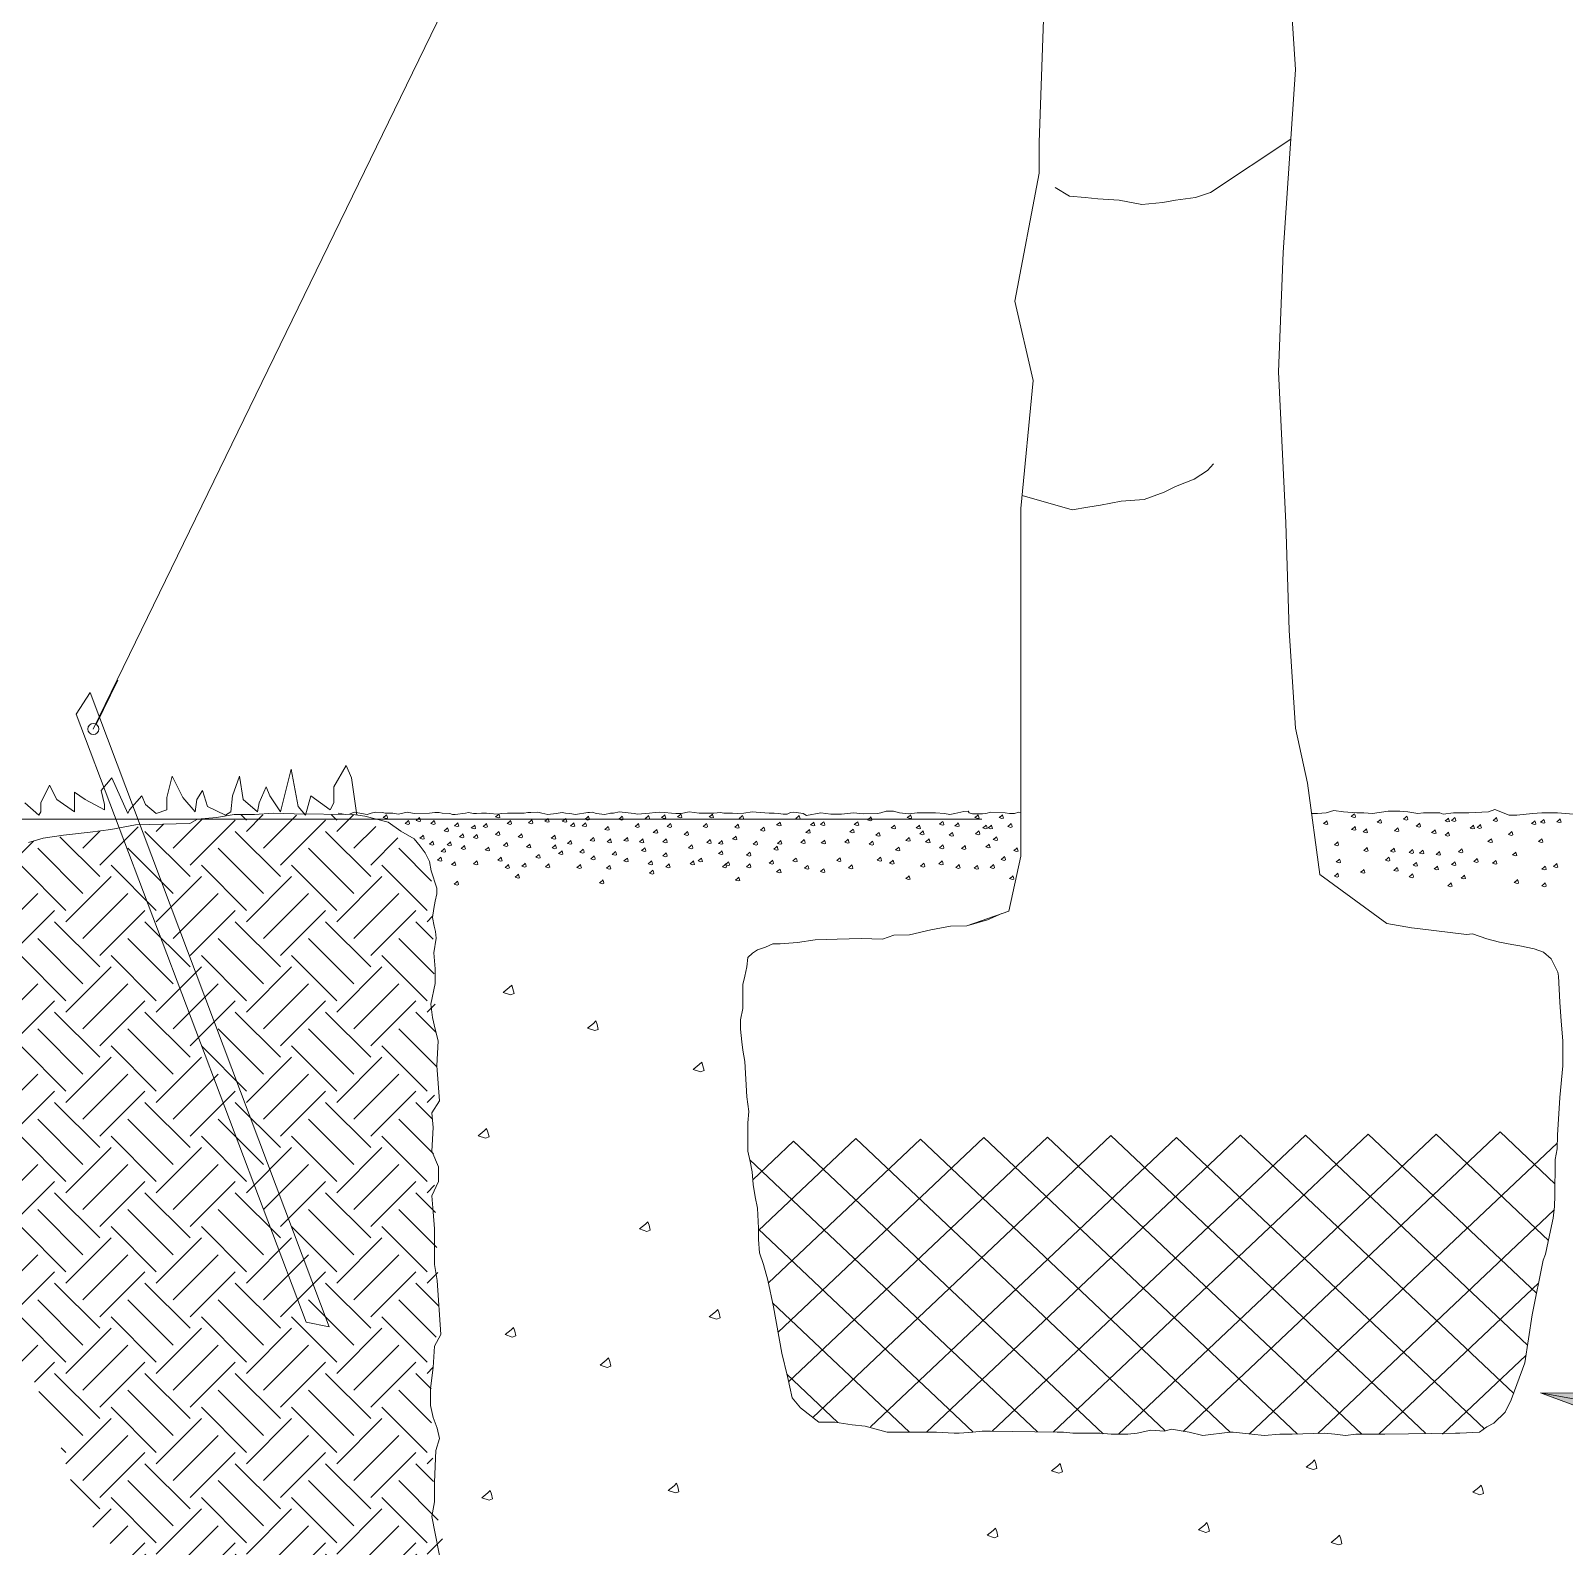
# Model space of a CAD drawing. Header units: millimetres. Extents: x 5357 to 259384, y -16348 to 109893.
# Drawn here: x 251663 to 253406, y 8858 to 10580 of the extents above; entities that cross this region are included whole.
import ezdxf

# ---------------------------------------------------------------- set-up
doc = ezdxf.new("R2010")
doc.units = ezdxf.units.MM
for name, color, linetype, lineweight in [('0_LA_DIMS', 250, 'Continuous', 18), ('G-ANNO-TEXT-1', 7, 'Continuous', 9), ('LSA', 250, 'Continuous', 18)]:
    doc.layers.add(name, color=color, linetype=linetype, lineweight=lineweight)

# ---------------------------------------------------------------- blocks, each defined once
blk = doc.blocks.new('CAY XANH_CHI TIET TRONG CAY 2_dwg-2201643-CẢNH QUAN_CHI TIẾT TRỒNG CÂY')
at = {"layer": 'LSA'}
h = blk.add_hatch(dxfattribs=at)
h.set_pattern_fill('FP_62', color=256, style=0, pattern_type=2)
h.set_pattern_definition([(45, (-2203349.3, -351054.77), (0, 102.6719046), [72.6, -72.6]), (45, (-2203368.55, -351035.52), (0, 102.6719046), [72.6, -72.6]), (45, (-2203387.8, -351016.27), (0, 102.6719046), [72.6, -72.6]), (135, (-2203387.8, -351003.436), (-102.6719046, 7e-15), [72.6, -72.6]), (135, (-2203368.55, -350984.185), (-102.6719046, 7e-15), [72.6, -72.6]), (135, (-2203349.3, -350964.934), (-102.6719046, 7e-15), [72.6, -72.6])])
h.paths.add_polyline_path([(8015.4, 8615.5), (8050.9, 8620.6), (8078.5, 8673.5), (8059, 8699.7), (8034.2, 8747.7), (8011, 8789.7), (7985.5, 8908.1), (7981, 9027.3), (7990.7, 9129.2), (7983.2, 9342.1), (7988.2, 9403.8), (7982, 9625.4), (7945.2, 9662.2), (7893, 9689.2), (7838.8, 9688.5), (7757.7, 9689.2), (7676.7, 9678.3), (7594.1, 9669.2), (7532.3, 9660), (7490.5, 9650.8), (7391.2, 9647.5), (7337.4, 9651.5), (7159.6, 9648.8), (6952.2, 9629.9), (6781.4, 9589.9), (6713, 9576.8), (6492.3, 9559.3), (6537.4, 9524.3), (6727.9, 9519.2), (6885.3, 9521.8), (7063.1, 9483.7), (7078.3, 9435.5), (7126.6, 9354.2), (7228.2, 9313.6), (7338.9, 9289.8), (7408.5, 9247.6), (7411, 9184.2), (7477, 9097.8), (7525.3, 9057.2), (7555.7, 8988.7), (7583.7, 8892.2), (7682.7, 8798.3), (7791.9, 8745), (7911.3, 8658.7), (8011, 8617.3)])
at = {"layer": '0_LA_DIMS'}
blk.add_line((8608, 9684), (6646.8, 9684), dxfattribs=at)
at = {"layer": 'LSA'}
for p, q in [((8686.7, 12024), (7597.7, 9786.5)), ((7625.7, 9842.2), (7600.9, 9791.8)), ((8393.9, 9318.2), (8347.5, 9274.3)), ((9262.1, 9316), (8912, 8985)), ((8671.1, 8987.6), (8344.1, 9296.7)), ((9258.4, 9239.6), (8990, 8985.9)), ((8597.9, 8987.5), (8353.9, 9218.2)), ((9240.9, 9156.7), (9059.2, 8984.9)), ((8525.5, 8987.4), (8370, 9134.4)), ((9226.6, 9074.6), (9131.7, 8984.9)), ((8444.2, 8998.3), (8386.2, 9053.1))]:
    blk.add_line(p, q, dxfattribs=at)
at = {"layer": 'LSA', "flags": 128}
for points in [[(8680.1, 10647.1), (8673.1, 10453), (8673.1, 10418.3), (8645.4, 10272.7), (8666.2, 10182.6), (8652.3, 10037), (8652.3, 9815.2), (8652.3, 9641.9), (8638.5, 9579.5), (8591, 9562.7)], [(8630.7, 9576.7), (8614.3, 9569.8), (8591, 9562.7), (8572.3, 9562.5), (8549.8, 9558.2), (8525.7, 9552.7), (8508, 9552.3), (8494.9, 9547.7), (8470.8, 9548.6), (8443.3, 9547.8), (8418.4, 9546.9), (8398.5, 9543.8), (8378.8, 9542.2), (8370.3, 9542.5), (8362.1, 9538.7), (8352.8, 9535.7), (8347.1, 9531.9), (8342, 9526.9), (8340.8, 9516.2), (8338.5, 9505.6), (8336.1, 9496.1), (8336.1, 9484.3), (8336.1, 9468.9), (8333.7, 9455.9), (8333.7, 9445.3), (8334.9, 9431.1), (8336.1, 9421.6), (8338.5, 9408.6), (8340.8, 9368.4), (8343.2, 9351.8), (8342, 9338.8), (8342, 9323.4), (8342, 9306.9), (8344.4, 9295.1), (8346.8, 9283.2), (8347.9, 9269), (8350.3, 9254.8), (8352.7, 9241.8), (8353.9, 9219.4), (8353.9, 9206.4), (8355, 9191), (8359.8, 9178), (8364.5, 9160.2), (8371, 9129.8), (8380.5, 9077.1), (8386.8, 9050.7), (8392.1, 9026.4), (8401.6, 9014.9), (8422.7, 8998.9), (8440.8, 8998.9), (8460.4, 8995.6), (8475.2, 8994), (8500.3, 8987.4), (8556.2, 8987.3), (8576.4, 8986.1), (8582.3, 8986.1), (8597.7, 8987.3), (8608.3, 8988.5), (8617.8, 8988.5), (8693.5, 8987.3), (8700.6, 8987.3), (8711.3, 8986.1), (8720.7, 8986.1), (8731.4, 8986.1), (8742, 8986.1), (8755, 8984.9), (8774, 8984.9), (8784.6, 8986.1), (8800, 8989.7), (8815.4, 8988.5), (8823.7, 8990.8), (8843.8, 8987.3), (8859.2, 8983.7), (8889.9, 8987.3), (8893.5, 8987.3), (8914.8, 8984.9), (8929, 8983.7), (8946.7, 8984.9), (8960.9, 8984.9), (8997.6, 8986.1), (9009.4, 8984.9), (9021.3, 8983.7), (9033.1, 8984.9), (9053.2, 8984.9), (9066.2, 8984.9), (9146.6, 8986.1), (9151.4, 8986.1), (9173.8, 8987.3), (9182.2, 8993.4), (9190, 8997.7), (9203, 9010.1), (9209.9, 9024.2), (9216.2, 9041.5), (9225.2, 9066.2), (9233.8, 9120.8), (9246, 9182.7), (9248.9, 9189.6), (9253.4, 9211.1), (9257.4, 9230.5), (9258.9, 9244), (9259.4, 9256.5), (9259.4, 9269), (9259.9, 9282.4), (9259.9, 9297.4), (9261.9, 9309.4), (9262.4, 9324.8), (9264.9, 9367.7), (9268.4, 9403.9), (9268.4, 9416.9), (9268.4, 9432.2), (9266.6, 9454.6), (9264.9, 9476), (9263.7, 9505.6), (9262.9, 9510.3), (9255.4, 9525.5), (9246.5, 9532.8), (9235.8, 9536.7), (9219.5, 9540), (9210.5, 9541.6), (9196.6, 9544.1), (9181.9, 9548.1), (9165.6, 9553.9), (9159, 9553), (9106.2, 9559.6), (9096.4, 9560.4), (9068.4, 9565.6), (8992.2, 9621.1), (8978.3, 9725.1), (8964.4, 9787.5), (8957.5, 9898.4), (8953.5, 10020.8), (8945.1, 10192.6), (8950.5, 10328.2), (8964.4, 10536.2), (8957.5, 10647.1)], [(8691.3, 10402), (8707.7, 10392.3), (8725.4, 10390.7), (8739.9, 10389.1), (8764.1, 10387.5), (8789.8, 10382.7), (8813.7, 10384.9), (8828, 10387.7), (8850.7, 10390.6), (8867.8, 10396.3), (8959.1, 10457.1)], [(8653.7, 10051.8), (8710.8, 10035.8), (8728.4, 10038.7), (8742.8, 10040.9), (8766.5, 10045.5), (8792.6, 10047.4), (8815.2, 10055.6), (8828.2, 10062), (8849.5, 10070.6), (8864.6, 10080.4), (8871.4, 10088.1)], [(7897.4, 9688.5), (7891.3, 9730.9), (7885.3, 9745), (7871.1, 9720.8), (7871.1, 9702.6), (7867.1, 9694.5), (7844.9, 9710.7), (7838.8, 9688.5), (7830.7, 9698.6), (7822.7, 9740.9), (7816.6, 9716.7), (7810.5, 9692.5), (7798.4, 9710.7), (7794.4, 9720.8), (7786.3, 9702.6), (7784.3, 9692.5), (7768.1, 9706.6), (7764.1, 9732.9), (7756, 9710.7), (7754, 9692.5), (7747.9, 9688.5), (7727.7, 9698.6), (7721.7, 9716.7), (7715.6, 9706.6), (7713.6, 9692.5), (7699.5, 9708.6), (7687.3, 9732.9), (7681.3, 9708.6), (7681.3, 9694.5), (7669.2, 9690.5), (7657.1, 9700.6), (7653, 9710.7), (7638.9, 9694.5), (7636.9, 9690.5), (7618.7, 9730.9), (7606.6, 9716.7), (7610.6, 9700.6), (7610.6, 9694.5), (7588.4, 9706.6), (7576.3, 9714.7), (7576.3, 9692.5), (7556.1, 9706.6), (7548, 9722.8), (7537.9, 9702.6), (7537.9, 9692.5), (7535.9, 9688.5), (7519.7, 9702.6)], [(8982.9, 9690.5), (8989.6, 9690.5), (8999.4, 9691.4), (9008.3, 9694), (9019.1, 9692.3), (9034.2, 9691.4), (9042.2, 9691.4), (9052.1, 9690.5), (9069.9, 9693.1), (9083.3, 9693.1), (9092.2, 9692.3), (9103.8, 9690.5), (9110.1, 9691.4), (9128.8, 9691.4), (9132.4, 9689.6), (9144, 9691.4), (9152, 9691.4), (9161.8, 9691.4), (9184.1, 9692.3), (9191.2, 9694.9), (9207.3, 9688.7), (9216.2, 9688.7), (9234.1, 9690.5), (9244.8, 9691.4), (9254.6, 9691.4), (9262.6, 9691.4), (9280.5, 9689.6)], [(7523.9, 9657.5), (7540.6, 9662.5), (7564, 9665.8), (7594.1, 9669.2), (7617.5, 9672.5), (7645.8, 9677.5), (7707.6, 9679.2), (7716, 9684.2), (7737.7, 9685.8), (7757.7, 9689.2), (7781.1, 9689.2), (7802.4, 9691), (7826.2, 9690.3), (7893, 9689.2), (7906.3, 9687.5), (7933.1, 9680.8), (7947.5, 9670.6), (7962.6, 9661.9), (7969.3, 9653.2), (7975, 9645.8), (7980, 9635.8), (7982, 9625.4), (7988.2, 9605.7), (7988.2, 9599.1), (7986.5, 9590.7), (7984.8, 9582.4), (7983.2, 9572.3), (7985.4, 9562.4), (7986.7, 9556.4), (7987.4, 9549), (7984.8, 9532.3), (7986.5, 9513.9), (7986.5, 9497.2), (7981.5, 9473.9), (7983.2, 9458.8), (7986.5, 9445.5), (7989.8, 9432.1), (7988.2, 9403.8), (7991.5, 9363.8), (7982.5, 9350.3), (7984, 9333.8), (7982.5, 9306.9), (7990, 9288.9), (7990, 9272.4), (7982.5, 9255.9), (7984, 9237.9), (7985.5, 9218.4), (7985.5, 9197.4), (7985.5, 9177.9), (7988.5, 9159.9), (7993, 9098.5), (7985.5, 9085), (7984, 9061), (7981, 9037), (7981, 9017.5), (7984, 9004), (7988.5, 8992), (7991.5, 8980.1), (7987, 8966.6), (7985.5, 8930.6), (7985.5, 8908.1), (7982.5, 8891.6), (7994.5, 8831.6)], [(8652.3, 9691.8), (8650.1, 9692), (8645.1, 9690.7), (8639.4, 9690.7), (8634.4, 9691.4), (8618.1, 9692), (8612.4, 9690.7), (8608.6, 9690.1), (8603.6, 9690.1), (8597.3, 9690.1), (8593.5, 9691.4), (8592.3, 9693.3), (8587.3, 9692.6), (8577.2, 9690.7), (8571.6, 9689.5), (8565.3, 9690.7), (8555.2, 9691.4), (8546.4, 9691.4), (8534.5, 9691.4), (8525.1, 9690.1), (8514.4, 9691.4), (8507.5, 9693.3), (8499.3, 9693.3), (8493, 9691.4), (8489.2, 9690.7), (8473, 9690), (8462, 9691.3), (8448.5, 9689.9), (8436.3, 9689.8), (8425, 9691.3), (8408.5, 9688.3), (8404.8, 9690.4), (8396.8, 9691.5), (8393.6, 9692), (8390.5, 9691.5), (8386.7, 9689.9), (8382, 9689.9), (8376.7, 9690.4), (8371.9, 9690.9), (8366, 9690.9), (8351.2, 9692), (8346.9, 9692.5), (8337.4, 9690.9), (8330.5, 9690.4), (8324.6, 9690.9), (8314.6, 9690.9), (8310.8, 9691.5), (8303.4, 9690.9), (8294.4, 9690.9), (8286.4, 9690.9), (8275.3, 9692.5), (8266.2, 9690.4), (8259.9, 9690.4), (8255.1, 9690.9), (8247.1, 9691.5), (8241.8, 9692), (8236.5, 9691.5), (8230.2, 9690.9), (8216.4, 9689.9), (8212.6, 9690.4), (8195.7, 9692.5), (8189.3, 9690.9), (8185.6, 9690.9), (8179.2, 9689.3), (8169.6, 9690.4), (8165.4, 9692), (8161.7, 9691.5), (8160.1, 9691.5), (8145.8, 9689.3), (8139.4, 9690.4), (8134.6, 9690.9), (8130.9, 9691.5), (8124, 9690.4), (8114.4, 9689.3), (8107.5, 9690.9), (8103.3, 9692), (8095.3, 9691.5), (8091.6, 9691.5), (8087.4, 9690.9), (8079.4, 9690.9), (8073.6, 9690.9), (8068.8, 9690.9), (8061.9, 9690.4), (8058.2, 9689.9), (8047.6, 9690.4), (8044.9, 9690.9), (8039.1, 9690.9), (8033.2, 9690.4), (8030, 9690.4), (8024.2, 9691.5), (8021, 9690.9), (8009.3, 9689.3), (8006.2, 9689.3), (8003, 9690.4), (7994.5, 9690.9), (7990.8, 9691.5), (7986, 9691.5), (7980.1, 9690.9), (7963.2, 9690.4), (7960.5, 9690.9), (7954.7, 9692), (7944.6, 9689.9), (7938.2, 9690.9), (7929.7, 9690.9), (7926.5, 9691.5), (7918.6, 9692), (7913.8, 9690.9), (7909, 9689.3), (7894.2, 9692), (7888.9, 9689.9), (7884.6, 9689.3), (7876.1, 9690.9)], [(8815.9, 8989.1), (8464.6, 9321.2), (8353.9, 9216.6)], [(8890.4, 8987.3), (8538.1, 9320.3), (8365.2, 9156.9)], [(8966.9, 8985.2), (8610.3, 9322.2), (8376.2, 9100.9)], [(9039.8, 8984.9), (8682.4, 9322.7), (8388.1, 9044.5)], [(8745.8, 8985.6), (8393.9, 9318.2), (8419.1, 9294.4)], [(9112.2, 8986.3), (8754.5, 9324.4), (8415.7, 9004.2)], [(9179.4, 8991.3), (8829.3, 9322.3), (8481.4, 8993.4)], [(9212.6, 9031.4), (8902.2, 9324.8), (8545.1, 8987.3)], [(9228.4, 9086.3), (8975.9, 9325), (8619.8, 8988.4)], [(9238.6, 9145.2), (9047.3, 9326.1), (8688.9, 8987.3)], [(9252.2, 9205.3), (9124.3, 9326.1), (8763.4, 8984.9)], [(9259.4, 9269.7), (9197.1, 9328.6), (8837, 8988.1)]]:
    blk.add_lwpolyline(points, dxfattribs=at)
for points in [[(7594.3, 9828.1), (7865.7, 9106.9), (7839.7, 9112.4), (7578.4, 9803.4)], [(7927.3, 9685.8), (7930.1, 9688), (7931.2, 9689.1), (7931.7, 9687.5), (7932.3, 9685.3), (7930.6, 9684.7)], [(7952.4, 9679.1), (7955.1, 9681.3), (7956.2, 9682.4), (7956.8, 9680.8), (7957.3, 9678.6), (7955.7, 9678.1)], [(7964.9, 9682.5), (7967.6, 9684.7), (7968.7, 9685.8), (7969.3, 9684.1), (7969.8, 9681.9), (7968.2, 9681.4)], [(7981.6, 9679.1), (7984.3, 9681.3), (7985.4, 9682.4), (7986, 9680.8), (7986.5, 9678.6), (7984.9, 9678.1)], [(8008.3, 9676.6), (8011, 9678.8), (8012.1, 9679.9), (8012.7, 9678.3), (8013.2, 9676.1), (8011.6, 9675.6)], [(8040.8, 9675.8), (8043.6, 9678), (8044.7, 9679.1), (8045.2, 9677.5), (8045.8, 9675.3), (8044.1, 9674.7)], [(8055, 9686.7), (8057.7, 9688.8), (8058.8, 9689.9), (8059.4, 9688.3), (8059.9, 9686.1), (8058.3, 9685.6)], [(8068.4, 9679.1), (8071.1, 9681.3), (8072.2, 9682.4), (8072.7, 9680.8), (8073.3, 9678.6), (8071.6, 9678.1)], [(8092.6, 9680), (8095.3, 9682.2), (8096.4, 9683.3), (8096.9, 9681.6), (8097.5, 9679.4), (8095.9, 9678.9)], [(8110.9, 9681.7), (8113.7, 9683.8), (8114.8, 9684.9), (8115.3, 9683.3), (8115.9, 9681.1), (8114.2, 9680.6)], [(8130.9, 9681.7), (8133.7, 9683.8), (8134.8, 9684.9), (8135.3, 9683.3), (8135.9, 9681.1), (8134.2, 9680.6)], [(8140.1, 9676.6), (8142.9, 9678.8), (8144, 9679.9), (8144.5, 9678.3), (8145.1, 9676.1), (8143.4, 9675.6)], [(8153.5, 9676.6), (8156.2, 9678.8), (8157.3, 9679.9), (8157.9, 9678.3), (8158.4, 9676.1), (8156.8, 9675.6)], [(8156.8, 9684.2), (8159.6, 9686.3), (8160.7, 9687.4), (8161.2, 9685.8), (8161.8, 9683.6), (8160.1, 9683.1)], [(8195.2, 9684.2), (8197.9, 9686.3), (8199, 9687.4), (8199.6, 9685.8), (8200.1, 9683.6), (8198.5, 9683.1)], [(8213.6, 9675.8), (8216.3, 9678), (8217.4, 9679.1), (8218, 9677.5), (8218.5, 9675.3), (8216.9, 9674.7)], [(8225.2, 9685), (8228, 9687.2), (8229.1, 9688.3), (8229.6, 9686.6), (8230.2, 9684.4), (8228.5, 9683.9)], [(8243.6, 9685.8), (8246.3, 9688), (8247.4, 9689.1), (8248, 9687.5), (8248.5, 9685.3), (8246.9, 9684.7)], [(8250.3, 9675.8), (8253, 9678), (8254.1, 9679.1), (8254.7, 9677.5), (8255.2, 9675.3), (8253.6, 9674.7)], [(8262, 9686.7), (8264.7, 9688.8), (8265.8, 9689.9), (8266.4, 9688.3), (8266.9, 9686.1), (8265.3, 9685.6)], [(8291.2, 9675.8), (8293.9, 9678), (8295, 9679.1), (8295.6, 9677.5), (8296.1, 9675.3), (8294.5, 9674.7)], [(8297.8, 9686.7), (8300.6, 9688.8), (8301.7, 9689.9), (8302.2, 9688.3), (8302.8, 9686.1), (8301.1, 9685.6)], [(8327.1, 9675), (8329.8, 9677.2), (8330.9, 9678.3), (8331.4, 9676.6), (8332, 9674.4), (8330.3, 9673.9)], [(8332.1, 9685), (8334.8, 9687.2), (8335.9, 9688.3), (8336.4, 9686.6), (8337, 9684.4), (8335.4, 9683.9)], [(8374.6, 9677.5), (8377.4, 9679.7), (8378.5, 9680.8), (8379, 9679.1), (8379.6, 9676.9), (8377.9, 9676.4)], [(8396.3, 9685), (8399.1, 9687.2), (8400.2, 9688.3), (8400.7, 9686.6), (8401.3, 9684.4), (8399.6, 9683.9)], [(8413, 9677.5), (8415.8, 9679.7), (8416.8, 9680.8), (8417.4, 9679.1), (8417.9, 9676.9), (8416.3, 9676.4)], [(8424.6, 9677.9), (8427.3, 9680.1), (8428.4, 9681.2), (8428.9, 9679.5), (8429.5, 9677.4), (8427.8, 9676.8)], [(8462.9, 9677.9), (8465.7, 9680.1), (8466.8, 9681.2), (8467.3, 9679.5), (8467.9, 9677.4), (8466.2, 9676.8)], [(8478.1, 9683.3), (8480.8, 9685.5), (8481.9, 9686.6), (8482.5, 9685), (8483, 9682.8), (8481.4, 9682.2)], [(8523.2, 9685.8), (8525.9, 9688), (8527, 9689.1), (8527.6, 9687.5), (8528.1, 9685.3), (8526.5, 9684.7)], [(8559.9, 9678.3), (8562.6, 9680.5), (8563.7, 9681.6), (8564.3, 9680), (8564.8, 9677.8), (8563.2, 9677.2)], [(8577.4, 9676.6), (8580.1, 9678.8), (8581.2, 9679.9), (8581.8, 9678.3), (8582.3, 9676.1), (8580.7, 9675.6)], [(8599.9, 9685.8), (8602.7, 9688), (8603.8, 9689.1), (8604.3, 9687.5), (8604.9, 9685.3), (8603.2, 9684.7)], [(8627.5, 9685.8), (8630.2, 9688), (8631.3, 9689.1), (8631.9, 9687.5), (8632.4, 9685.3), (8630.8, 9684.7)], [(8637.5, 9675.8), (8640.2, 9678), (8641.3, 9679.1), (8641.9, 9677.5), (8642.4, 9675.3), (8640.8, 9674.7)], [(8996.3, 9679), (8999, 9681.2), (9000.1, 9682.3), (9000.7, 9680.7), (9001.2, 9678.5), (8999.6, 9677.9)], [(9027.8, 9687), (9030.5, 9689.2), (9031.6, 9690.3), (9032.2, 9688.7), (9032.7, 9686.5), (9031.1, 9685.9)], [(9057.4, 9680.5), (9060.2, 9682.7), (9061.3, 9683.8), (9061.8, 9682.1), (9062.4, 9680), (9060.7, 9679.4)], [(9087.3, 9684.1), (9090, 9686.3), (9091.1, 9687.4), (9091.7, 9685.8), (9092.2, 9683.6), (9090.6, 9683)], [(9101.9, 9676.1), (9104.6, 9678.3), (9105.7, 9679.4), (9106.3, 9677.8), (9106.8, 9675.6), (9105.2, 9675)], [(9134.6, 9682), (9137.4, 9684.1), (9138.5, 9685.2), (9139, 9683.6), (9139.6, 9681.4), (9137.9, 9680.9)], [(9141.9, 9682.7), (9144.7, 9684.9), (9145.8, 9686), (9146.3, 9684.3), (9146.9, 9682.1), (9145.2, 9681.6)], [(9171.1, 9674.7), (9173.8, 9676.9), (9174.9, 9678), (9175.4, 9676.3), (9176, 9674.1), (9174.3, 9673.6)], [(9189.3, 9682.7), (9192, 9684.9), (9193.1, 9686), (9193.6, 9684.3), (9194.2, 9682.1), (9192.6, 9681.6)], [(9233, 9679), (9235.7, 9681.2), (9236.8, 9682.3), (9237.3, 9680.7), (9237.9, 9678.5), (9236.2, 9677.9)], [(9243.2, 9680.5), (9245.9, 9682.7), (9247, 9683.8), (9247.5, 9682.1), (9248.1, 9680), (9246.4, 9679.4)], [(9261.5, 9681.2), (9264.3, 9683.4), (9265.4, 9684.5), (9265.9, 9682.8), (9266.5, 9680.6), (9264.8, 9680.1)], [(7969.1, 9662.5), (7971.8, 9664.7), (7972.9, 9665.8), (7973.4, 9664.1), (7974, 9661.9), (7972.3, 9661.4)], [(7996.6, 9670.8), (7999.3, 9673), (8000.4, 9674.1), (8001, 9672.5), (8001.5, 9670.3), (7999.9, 9669.7)], [(8014.1, 9664.1), (8016.9, 9666.3), (8018, 9667.4), (8018.5, 9665.8), (8019.1, 9663.6), (8017.4, 9663)], [(8027.5, 9674.1), (8030.2, 9676.3), (8031.3, 9677.4), (8031.9, 9675.8), (8032.4, 9673.6), (8030.8, 9673)], [(8030, 9663.3), (8032.7, 9665.5), (8033.8, 9666.6), (8034.4, 9664.9), (8034.9, 9662.8), (8033.3, 9662.2)], [(8055, 9666.6), (8057.7, 9668.8), (8058.8, 9669.9), (8059.4, 9668.3), (8059.9, 9666.1), (8058.3, 9665.5)], [(8080.9, 9664.1), (8083.6, 9666.3), (8084.7, 9667.4), (8085.3, 9665.8), (8085.8, 9663.6), (8084.2, 9663)], [(8118.4, 9662.5), (8121.2, 9664.7), (8122.3, 9665.8), (8122.8, 9664.1), (8123.4, 9661.9), (8121.7, 9661.4)], [(8162.7, 9660), (8165.4, 9662.2), (8166.5, 9663.3), (8167, 9661.6), (8167.6, 9659.4), (8165.9, 9658.9)], [(8179.3, 9672.5), (8182.1, 9674.7), (8183.2, 9675.8), (8183.7, 9674.1), (8184.3, 9671.9), (8182.6, 9671.4)], [(8181.9, 9658.3), (8184.6, 9660.5), (8185.7, 9661.6), (8186.2, 9659.9), (8186.8, 9657.7), (8185.1, 9657.2)], [(8201, 9660), (8203.8, 9662.2), (8204.9, 9663.3), (8205.4, 9661.6), (8206, 9659.4), (8204.3, 9658.9)], [(8218.6, 9658.3), (8221.3, 9660.5), (8222.4, 9661.6), (8223, 9659.9), (8223.5, 9657.7), (8221.9, 9657.2)], [(8234.4, 9669.1), (8237.2, 9671.3), (8238.3, 9672.4), (8238.8, 9670.8), (8239.4, 9668.6), (8237.7, 9668)], [(8245.3, 9658.3), (8248, 9660.5), (8249.1, 9661.6), (8249.7, 9659.9), (8250.2, 9657.7), (8248.6, 9657.2)], [(8269.5, 9666.6), (8272.2, 9668.8), (8273.3, 9669.9), (8273.9, 9668.3), (8274.4, 9666.1), (8272.8, 9665.5)], [(8295.3, 9657.5), (8298.1, 9659.7), (8299.2, 9660.8), (8299.7, 9659.1), (8300.3, 9656.9), (8298.6, 9656.4)], [(8324.6, 9661.6), (8327.3, 9663.8), (8328.4, 9664.9), (8328.9, 9663.3), (8329.5, 9661.1), (8327.8, 9660.5)], [(8356.3, 9671.6), (8359, 9673.8), (8360.1, 9674.9), (8360.7, 9673.3), (8361.2, 9671.1), (8359.6, 9670.5)], [(8402.2, 9657.5), (8404.9, 9659.7), (8406, 9660.8), (8406.5, 9659.1), (8407.1, 9656.9), (8405.5, 9656.4)], [(8408, 9669.1), (8410.7, 9671.3), (8411.8, 9672.4), (8412.4, 9670.8), (8412.9, 9668.6), (8411.3, 9668)], [(8425.4, 9657), (8428.1, 9659.2), (8429.2, 9660.3), (8429.8, 9658.7), (8430.3, 9656.5), (8428.7, 9656)], [(8452.1, 9657.9), (8454.8, 9660.1), (8455.9, 9661.2), (8456.5, 9659.5), (8457, 9657.3), (8455.4, 9656.8)], [(8457.9, 9669.6), (8460.7, 9671.8), (8461.8, 9672.8), (8462.3, 9671.2), (8462.9, 9669), (8461.2, 9668.5)], [(8487.3, 9665.8), (8490, 9668), (8491.1, 9669.1), (8491.7, 9667.4), (8492.2, 9665.3), (8490.6, 9664.7)], [(8504.8, 9674.1), (8507.5, 9676.3), (8508.6, 9677.4), (8509.2, 9675.8), (8509.7, 9673.6), (8508.1, 9673)], [(8521.5, 9660), (8524.2, 9662.2), (8525.3, 9663.3), (8525.9, 9661.6), (8526.4, 9659.4), (8524.8, 9658.9)], [(8533.2, 9674.1), (8535.9, 9676.3), (8537, 9677.4), (8537.6, 9675.8), (8538.1, 9673.6), (8536.5, 9673)], [(8537.4, 9667.5), (8540.1, 9669.7), (8541.2, 9670.8), (8541.7, 9669.1), (8542.3, 9666.9), (8540.6, 9666.4)], [(8544, 9658.3), (8546.8, 9660.5), (8547.9, 9661.6), (8548.4, 9659.9), (8549, 9657.7), (8547.3, 9657.2)], [(8570.7, 9665.8), (8573.5, 9668), (8574.6, 9669.1), (8575.1, 9667.4), (8575.7, 9665.3), (8574, 9664.7)], [(8600.8, 9667.5), (8603.5, 9669.7), (8604.6, 9670.8), (8605.2, 9669.1), (8605.7, 9666.9), (8604.1, 9666.4)], [(8609.1, 9674.1), (8611.9, 9676.3), (8613, 9677.4), (8613.5, 9675.8), (8614.1, 9673.6), (8612.4, 9673)], [(8615, 9674.1), (8617.7, 9676.3), (8618.8, 9677.4), (8619.3, 9675.8), (8619.9, 9673.6), (8618.3, 9673)], [(8620.8, 9660.8), (8623.5, 9663), (8624.6, 9664.1), (8625.2, 9662.4), (8625.7, 9660.3), (8624.1, 9659.7)], [(9028.3, 9672.5), (9031.1, 9674.7), (9032.2, 9675.8), (9032.7, 9674.1), (9033.2, 9671.9), (9031.6, 9671.4)], [(9041.4, 9669.6), (9044.2, 9671.8), (9045.3, 9672.9), (9045.8, 9671.2), (9046.4, 9669), (9044.7, 9668.5)], [(9077.1, 9671), (9079.8, 9673.2), (9080.9, 9674.3), (9081.5, 9672.7), (9082, 9670.5), (9080.4, 9669.9)], [(9119.3, 9668.9), (9122.1, 9671), (9123.2, 9672.1), (9123.7, 9670.5), (9124.3, 9668.3), (9122.6, 9667.8)], [(9134.6, 9665.9), (9137.4, 9668.1), (9138.5, 9669.2), (9139, 9667.6), (9139.6, 9665.4), (9137.9, 9664.8)], [(9163, 9673.9), (9165.8, 9676.1), (9166.9, 9677.2), (9167.4, 9675.6), (9168, 9673.4), (9166.3, 9672.9)], [(9183.4, 9658.7), (9186.2, 9660.9), (9187.3, 9661.9), (9187.8, 9660.3), (9188.4, 9658.1), (9186.7, 9657.6)], [(9206.7, 9666.7), (9209.5, 9668.9), (9210.6, 9670), (9211.1, 9668.3), (9211.7, 9666.1), (9210, 9665.6)], [(9241, 9658.7), (9243.7, 9660.9), (9244.8, 9661.9), (9245.4, 9660.3), (9245.9, 9658.1), (9244.3, 9657.6)], [(7979.9, 9655.8), (7982.6, 9658), (7983.7, 9659.1), (7984.3, 9657.4), (7984.8, 9655.2), (7983.2, 9654.7)], [(7993.3, 9647.5), (7996, 9649.6), (7997.1, 9650.7), (7997.6, 9649.1), (7998.2, 9646.9), (7996.5, 9646.4)], [(7999.9, 9655), (8002.7, 9657.2), (8003.8, 9658.2), (8004.3, 9656.6), (8004.9, 9654.4), (8003.2, 9653.9)], [(8015.8, 9650.8), (8018.5, 9653), (8019.6, 9654.1), (8020.2, 9652.4), (8020.7, 9650.2), (8019.1, 9649.7)], [(8043.3, 9649.1), (8046.1, 9651.3), (8047.2, 9652.4), (8047.7, 9650.8), (8048.3, 9648.6), (8046.6, 9648)], [(8064.2, 9654.1), (8066.9, 9656.3), (8068, 9657.4), (8068.6, 9655.8), (8069.1, 9653.6), (8067.5, 9653)], [(8090.1, 9652.5), (8092.8, 9654.6), (8093.9, 9655.7), (8094.4, 9654.1), (8095, 9651.9), (8093.3, 9651.4)], [(8100.9, 9640.8), (8103.6, 9643), (8104.7, 9644.1), (8105.3, 9642.4), (8105.8, 9640.2), (8104.2, 9639.7)], [(8119.3, 9651.6), (8122, 9653.8), (8123.1, 9654.9), (8123.7, 9653.3), (8124.2, 9651.1), (8122.6, 9650.5)], [(8126.8, 9645), (8129.5, 9647.1), (8130.6, 9648.2), (8131.2, 9646.6), (8131.7, 9644.4), (8130.1, 9643.9)], [(8136.8, 9656.6), (8139.5, 9658.8), (8140.6, 9659.9), (8141.2, 9658.3), (8141.7, 9656.1), (8140.1, 9655.5)], [(8151, 9646.6), (8153.7, 9648.8), (8154.8, 9649.9), (8155.4, 9648.3), (8155.9, 9646.1), (8154.3, 9645.5)], [(8187.7, 9644.1), (8190.4, 9646.3), (8191.5, 9647.4), (8192.1, 9645.8), (8192.6, 9643.6), (8191, 9643)], [(8221.1, 9648.3), (8223.8, 9650.5), (8224.9, 9651.6), (8225.5, 9649.9), (8226, 9647.7), (8224.4, 9647.2)], [(8245.3, 9642.4), (8248, 9644.6), (8249.1, 9645.7), (8249.7, 9644.1), (8250.2, 9641.9), (8248.6, 9641.4)], [(8274.5, 9651.6), (8277.2, 9653.8), (8278.3, 9654.9), (8278.9, 9653.3), (8279.4, 9651.1), (8277.8, 9650.5)], [(8308.7, 9656.6), (8311.4, 9658.8), (8312.5, 9659.9), (8313.1, 9658.3), (8313.6, 9656.1), (8312, 9655.5)], [(8308.7, 9645), (8311.4, 9647.1), (8312.5, 9648.2), (8313.1, 9646.6), (8313.6, 9644.4), (8312, 9643.9)], [(8340.4, 9643.3), (8343.1, 9645.5), (8344.2, 9646.6), (8344.8, 9644.9), (8345.3, 9642.7), (8343.7, 9642.2)], [(8347.9, 9655.8), (8350.7, 9658), (8351.8, 9659.1), (8352.3, 9657.4), (8352.9, 9655.2), (8351.2, 9654.7)], [(8371.3, 9650), (8374, 9652.1), (8375.1, 9653.2), (8375.7, 9651.6), (8376.2, 9649.4), (8374.6, 9648.9)], [(8375.5, 9656.6), (8378.2, 9658.8), (8379.3, 9659.9), (8379.8, 9658.3), (8380.4, 9656.1), (8378.7, 9655.5)], [(8479.8, 9655.8), (8482.5, 9658), (8483.6, 9659.1), (8484.2, 9657.4), (8484.7, 9655.2), (8483.1, 9654.7)], [(8509.8, 9649.1), (8512.6, 9651.3), (8513.7, 9652.4), (8514.2, 9650.8), (8514.7, 9648.6), (8513.1, 9648)], [(8559.9, 9651.6), (8562.6, 9653.8), (8563.7, 9654.9), (8564.3, 9653.3), (8564.8, 9651.1), (8563.2, 9650.5)], [(8584.9, 9650.8), (8587.7, 9653), (8588.8, 9654.1), (8589.3, 9652.4), (8589.9, 9650.2), (8588.2, 9649.7)], [(8612.5, 9652.5), (8615.2, 9654.6), (8616.3, 9655.7), (8616.8, 9654.1), (8617.4, 9651.9), (8615.7, 9651.4)], [(8644.2, 9648.3), (8646.9, 9650.5), (8648, 9651.6), (8648.6, 9649.9), (8649.1, 9647.7), (8647.5, 9647.2)], [(9008.7, 9655), (9011.4, 9657.2), (9012.5, 9658.3), (9013, 9656.7), (9013.6, 9654.5), (9011.9, 9653.9)], [(9042.2, 9648.5), (9044.9, 9650.7), (9046, 9651.8), (9046.5, 9650.1), (9047.1, 9647.9), (9045.4, 9647.4)], [(9072.7, 9647.7), (9075.5, 9649.9), (9076.6, 9651), (9077.1, 9649.4), (9077.7, 9647.2), (9076, 9646.6)], [(9093.9, 9646.3), (9096.6, 9648.5), (9097.7, 9649.6), (9098.2, 9647.9), (9098.8, 9645.7), (9097.1, 9645.2)], [(9105.5, 9645.6), (9108.3, 9647.8), (9109.3, 9648.8), (9109.9, 9647.2), (9110.4, 9645), (9108.8, 9644.5)], [(9124.4, 9644.1), (9127.2, 9646.3), (9128.3, 9647.4), (9128.8, 9645.7), (9129.4, 9643.6), (9127.7, 9643)], [(9149.9, 9647), (9152.7, 9649.2), (9153.8, 9650.3), (9154.3, 9648.7), (9154.9, 9646.5), (9153.2, 9645.9)], [(9211.1, 9643.4), (9213.8, 9645.6), (9214.9, 9646.7), (9215.5, 9645), (9216, 9642.8), (9214.4, 9642.3)], [(7989.1, 9637.4), (7991.8, 9639.6), (7992.9, 9640.7), (7993.5, 9639.1), (7994, 9636.9), (7992.4, 9636.3)], [(8004.9, 9632.4), (8007.7, 9634.6), (8008.8, 9635.7), (8009.3, 9634.1), (8009.9, 9631.9), (8008.2, 9631.3)], [(8030, 9633.3), (8032.7, 9635.5), (8033.8, 9636.6), (8034.4, 9634.9), (8034.9, 9632.7), (8033.3, 9632.2)], [(8057.5, 9637.4), (8060.3, 9639.6), (8061.3, 9640.7), (8061.9, 9639.1), (8062.4, 9636.9), (8060.8, 9636.3)], [(8065.9, 9629.1), (8068.6, 9631.3), (8069.7, 9632.4), (8070.2, 9630.7), (8070.8, 9628.6), (8069.1, 9628)], [(8085, 9630.8), (8087.8, 9633), (8088.9, 9634.1), (8089.4, 9632.4), (8090, 9630.2), (8088.3, 9629.7)], [(8111.8, 9629.9), (8114.5, 9632.1), (8115.6, 9633.2), (8116.1, 9631.6), (8116.7, 9629.4), (8115, 9628.8)], [(8147.6, 9629.1), (8150.4, 9631.3), (8151.5, 9632.4), (8152, 9630.7), (8152.6, 9628.6), (8150.9, 9628)], [(8163.5, 9639.1), (8166.2, 9641.3), (8167.3, 9642.4), (8167.9, 9640.8), (8168.4, 9638.6), (8166.8, 9638)], [(8181, 9628.3), (8183.8, 9630.5), (8184.9, 9631.6), (8185.4, 9629.9), (8186, 9627.7), (8184.3, 9627.2)], [(8201, 9636.6), (8203.8, 9638.8), (8204.9, 9639.9), (8205.4, 9638.3), (8206, 9636.1), (8204.3, 9635.5)], [(8228.6, 9633.3), (8231.3, 9635.5), (8232.4, 9636.6), (8233, 9634.9), (8233.5, 9632.7), (8231.9, 9632.2)], [(8230.1, 9622.8), (8232.8, 9625), (8233.9, 9626.1), (8234.5, 9624.5), (8235, 9622.3), (8233.4, 9621.7)], [(8248.6, 9629.9), (8251.4, 9632.1), (8252.5, 9633.2), (8253, 9631.6), (8253.5, 9629.4), (8251.9, 9628.8)], [(8276.2, 9633.3), (8278.9, 9635.5), (8280, 9636.6), (8280.5, 9634.9), (8281.1, 9632.7), (8279.4, 9632.2)], [(8285.3, 9636.6), (8288.1, 9638.8), (8289.2, 9639.9), (8289.7, 9638.3), (8290.3, 9636.1), (8288.6, 9635.5)], [(8312.9, 9629.9), (8315.6, 9632.1), (8316.7, 9633.2), (8317.3, 9631.6), (8317.8, 9629.4), (8316.2, 9628.8)], [(8316.2, 9632.4), (8318.9, 9634.6), (8320, 9635.7), (8320.6, 9634.1), (8321.1, 9631.9), (8319.5, 9631.3)], [(8340.4, 9629.9), (8343.1, 9632.1), (8344.2, 9633.2), (8344.8, 9631.6), (8345.3, 9629.4), (8343.7, 9628.8)], [(8366.3, 9634.1), (8369, 9636.3), (8370.1, 9637.4), (8370.7, 9635.8), (8371.2, 9633.6), (8369.6, 9633)], [(8374.6, 9624.1), (8377.4, 9626.3), (8378.5, 9627.4), (8379, 9625.7), (8379.6, 9623.6), (8377.9, 9623)], [(8393, 9636.6), (8395.7, 9638.8), (8396.8, 9639.9), (8397.4, 9638.3), (8397.9, 9636.1), (8396.3, 9635.5)], [(8406.3, 9628.3), (8409.1, 9630.5), (8410.2, 9631.6), (8410.7, 9629.9), (8411.3, 9627.7), (8409.6, 9627.2)], [(8424.6, 9624.5), (8427.3, 9626.7), (8428.4, 9627.8), (8428.9, 9626.2), (8429.5, 9624), (8427.8, 9623.4)], [(8442.9, 9637), (8445.7, 9639.2), (8446.8, 9640.3), (8447.3, 9638.7), (8447.8, 9636.5), (8446.2, 9635.9)], [(8456.3, 9628.7), (8459, 9630.9), (8460.1, 9632), (8460.7, 9630.3), (8461.2, 9628.1), (8459.6, 9627.6)], [(8488.9, 9637.4), (8491.7, 9639.6), (8492.8, 9640.7), (8493.3, 9639.1), (8493.9, 9636.9), (8492.2, 9636.3)], [(8503.1, 9634.1), (8505.9, 9636.3), (8507, 9637.4), (8507.5, 9635.8), (8508.1, 9633.6), (8506.4, 9633)], [(8538.2, 9630.8), (8540.9, 9633), (8542, 9634.1), (8542.6, 9632.4), (8543.1, 9630.2), (8541.5, 9629.7)], [(8559, 9633.3), (8561.8, 9635.5), (8562.9, 9636.6), (8563.4, 9634.9), (8564, 9632.7), (8562.3, 9632.2)], [(8578.2, 9629.1), (8581, 9631.3), (8582.1, 9632.4), (8582.6, 9630.7), (8583.2, 9628.6), (8581.5, 9628)], [(8599.1, 9628.3), (8601.8, 9630.5), (8602.9, 9631.6), (8603.5, 9629.9), (8604, 9627.7), (8602.4, 9627.2)], [(8617.5, 9629.1), (8620.2, 9631.3), (8621.3, 9632.4), (8621.9, 9630.7), (8622.4, 9628.6), (8620.8, 9628)], [(8630, 9638.3), (8632.7, 9640.5), (8633.8, 9641.6), (8634.4, 9639.9), (8634.9, 9637.7), (8633.3, 9637.2)], [(9010.8, 9635.4), (9013.6, 9637.6), (9014.7, 9638.7), (9015.2, 9637), (9015.8, 9634.8), (9014.1, 9634.3)], [(9038.5, 9623.7), (9041.3, 9625.9), (9042.3, 9627), (9042.9, 9625.4), (9043.4, 9623.2), (9041.8, 9622.6)], [(9066.9, 9637.6), (9069.7, 9639.7), (9070.8, 9640.8), (9071.3, 9639.2), (9071.8, 9637), (9070.2, 9636.5)], [(9076.4, 9625.9), (9079.1, 9628.1), (9080.2, 9629.2), (9080.8, 9627.5), (9081.3, 9625.4), (9079.7, 9624.8)], [(9098.2, 9631.7), (9101, 9633.9), (9102.1, 9635), (9102.6, 9633.4), (9103.2, 9631.2), (9101.5, 9630.6)], [(9122.1, 9627.5), (9124.9, 9629.7), (9126, 9630.8), (9126.5, 9629.2), (9127.1, 9627), (9125.4, 9626.5)], [(9141.9, 9632.5), (9144.7, 9634.6), (9145.8, 9635.7), (9146.3, 9634.1), (9146.9, 9631.9), (9145.2, 9631.4)], [(9167.4, 9635.9), (9170.1, 9638.1), (9171.2, 9639.2), (9171.8, 9637.6), (9172.3, 9635.4), (9170.7, 9634.8)], [(9188.5, 9633.9), (9191.3, 9636.1), (9192.4, 9637.2), (9192.9, 9635.6), (9193.5, 9633.4), (9191.8, 9632.8)], [(9244.6, 9627.4), (9247.3, 9629.6), (9248.4, 9630.6), (9249, 9629), (9249.5, 9626.8), (9247.9, 9626.3)], [(9257.7, 9630.3), (9260.5, 9632.5), (9261.6, 9633.6), (9262.1, 9631.9), (9262.7, 9629.7), (9261, 9629.2)], [(8008, 9610.2), (8010.8, 9612.4), (8011.9, 9613.5), (8012.4, 9611.9), (8013, 9609.7), (8011.3, 9609.1)], [(8077.3, 9618.1), (8080.1, 9620.3), (8081.2, 9621.4), (8081.7, 9619.7), (8082.3, 9617.5), (8080.6, 9617)], [(8173.4, 9611.8), (8176.1, 9614), (8177.2, 9615.1), (8177.8, 9613.4), (8178.3, 9611.2), (8176.7, 9610.7)], [(8327.7, 9614.9), (8330.4, 9617.1), (8331.5, 9618.2), (8332.1, 9616.6), (8332.6, 9614.4), (8331, 9613.8)], [(8521.4, 9616.5), (8524.1, 9618.7), (8525.2, 9619.8), (8525.8, 9618.2), (8526.3, 9616), (8524.7, 9615.4)], [(8639.5, 9616.5), (8642.3, 9618.7), (8643.3, 9619.8), (8643.9, 9618.2), (8644.4, 9616), (8642.8, 9615.4)], [(9008.7, 9619.4), (9011.4, 9621.5), (9012.5, 9622.6), (9013, 9621), (9013.6, 9618.8), (9011.9, 9618.3)], [(9093.9, 9618.6), (9096.6, 9620.8), (9097.7, 9621.9), (9098.2, 9620.3), (9098.8, 9618.1), (9097.1, 9617.5)], [(9137.6, 9608.4), (9140.3, 9610.6), (9141.4, 9611.7), (9141.9, 9610.1), (9142.5, 9607.9), (9140.8, 9607.3)], [(9152.8, 9617.2), (9155.6, 9619.4), (9156.7, 9620.5), (9157.2, 9618.8), (9157.8, 9616.6), (9156.1, 9616.1)], [(9213.3, 9612.1), (9216, 9614.3), (9217.1, 9615.4), (9217.7, 9613.7), (9218.2, 9611.5), (9216.6, 9611)], [(9244.6, 9608.4), (9247.3, 9610.6), (9248.4, 9611.7), (9249, 9610.1), (9249.5, 9607.9), (9247.9, 9607.3)], [(8063.8, 9487.2), (8070.7, 9492.7), (8073.4, 9495.4), (8074.8, 9491.3), (8076.1, 9485.8), (8072, 9484.5)], [(8159.6, 9446.5), (8166.4, 9451.9), (8169.2, 9454.7), (8170.5, 9450.6), (8171.9, 9445.1), (8167.8, 9443.7)], [(8279.8, 9399.6), (8286.6, 9405.1), (8289.4, 9407.8), (8290.7, 9403.7), (8292.1, 9398.3), (8288, 9396.9)], [(8035.3, 9324.3), (8042.1, 9329.8), (8044.9, 9332.5), (8046.3, 9328.4), (8047.6, 9322.9), (8043.5, 9321.5)], [(8218.7, 9218.4), (8225.5, 9223.9), (8228.2, 9226.6), (8229.6, 9222.5), (8231, 9217), (8226.9, 9215.6)], [(8298.1, 9118.6), (8305, 9124.1), (8307.7, 9126.8), (8309.1, 9122.7), (8310.5, 9117.2), (8306.3, 9115.9)], [(8065.8, 9098.2), (8072.7, 9103.7), (8075.4, 9106.5), (8076.8, 9102.3), (8078.2, 9096.9), (8074.1, 9095.5)], [(8173.8, 9063.6), (8180.7, 9069.1), (8183.4, 9071.8), (8184.8, 9067.7), (8186.2, 9062.2), (8182.1, 9060.9)], [(8687.3, 8943.5), (8694.1, 8948.9), (8696.9, 8951.7), (8698.2, 8947.6), (8699.6, 8942.1), (8695.5, 8940.7)], [(8976.6, 8947.5), (8983.4, 8953), (8986.2, 8955.8), (8987.5, 8951.6), (8988.9, 8946.2), (8984.8, 8944.8)], [(8251.3, 8921.1), (8258.1, 8926.5), (8260.8, 8929.3), (8262.2, 8925.2), (8263.6, 8919.7), (8259.5, 8918.3)], [(8039.4, 8912.9), (8046.2, 8918.4), (8049, 8921.1), (8050.3, 8917), (8051.7, 8911.5), (8047.6, 8910.2)], [(9166.1, 8919), (9172.9, 8924.5), (9175.7, 8927.2), (9177, 8923.1), (9178.4, 8917.7), (9174.3, 8916.3)], [(8613.9, 8870.2), (8620.8, 8875.6), (8623.5, 8878.4), (8624.9, 8874.3), (8626.3, 8868.8), (8622.1, 8867.4)], [(8854.3, 8876.3), (8861.2, 8881.7), (8863.9, 8884.5), (8865.3, 8880.4), (8866.7, 8874.9), (8862.6, 8873.5)], [(9005.1, 8862), (9012, 8867.5), (9014.7, 8870.2), (9016.1, 8866.1), (9017.4, 8860.6), (9013.3, 8859.3)]]:
    blk.add_lwpolyline(points, close=True, dxfattribs=at)
at = {"layer": 'LSA'}
blk.add_circle((7597.7, 9786.5), 6.26, dxfattribs=at)

msp = doc.modelspace()

# ---------------------------------------------------------------- hatches: boundary and pattern name
at = {"layer": 'G-ANNO-TEXT-1'}
msp.add_hatch(color=256, dxfattribs=at).paths.add_polyline_path([(253379.5, 9032.2), (253593.4, 8951.7), (253608, 9029.7)])

# ---------------------------------------------------------------- linework, layer by layer
for p, q in [((253379.5, 9032.2), (253593.4, 8951.7)), ((253608, 9029.7), (253379.5, 9032.2)), ((253379.5, 9032.2), (254090.1, 8898.8))]:
    msp.add_line(p, q, dxfattribs=at)

# ---------------------------------------------------------------- block references
at = {"layer": 'LSA'}
msp.add_blockref('CAY XANH_CHI TIET TRONG CAY 2_dwg-2201643-CẢNH QUAN_CHI TIẾT TRỒNG CÂY', (244136.3, 0), dxfattribs=at)

doc.saveas('drawing.dxf')
